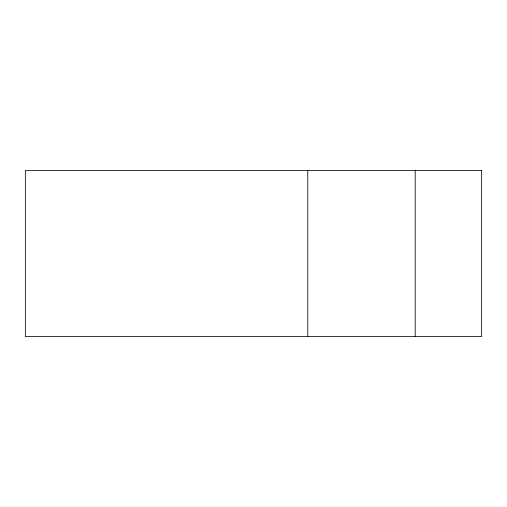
<?xml version="1.0" encoding="UTF-8"?>
<svg xmlns="http://www.w3.org/2000/svg" width="507" height="507" viewBox="0 0 507 507"><rect width="100%" height="100%" fill="white"/><g stroke="black" fill="none" stroke-linecap="round" stroke-linejoin="round"><path stroke-width="0.76" d="M415.201 170.434L415.201 336.566M307.768 170.434L307.768 336.566M481.65 170.434L25.35 170.434L25.35 336.566L481.65 336.566L481.65 170.434"/></g></svg>
